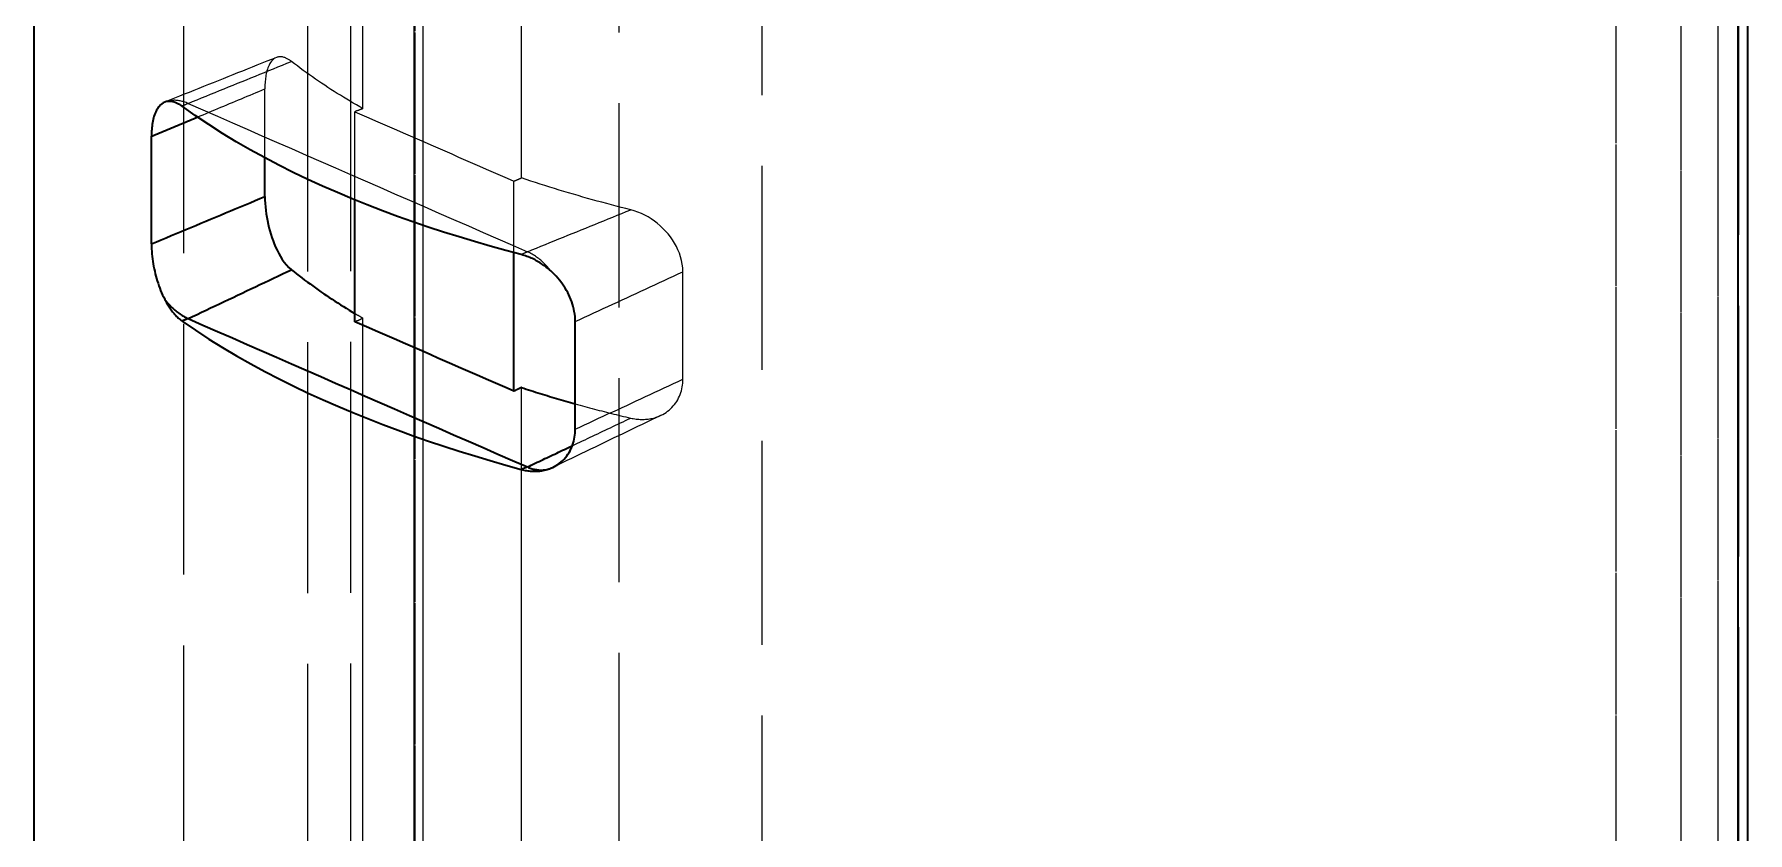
# Model space of a CAD drawing. Header units: millimetres. Extents: x 10 to 410, y 10 to 287.
# Drawn here: x 299.97 to 306.02, y 188.05 to 190.87 of the extents above; entities that cross this region are included whole.
import ezdxf

# ---------------------------------------------------------------- set-up
doc = ezdxf.new("R2010")
doc.units = ezdxf.units.MM
doc.linetypes.add('DASHED', pattern=[0.75, 0.5, -0.25])
doc.layers.add('HIDDEN', color=8, linetype='DASHED', lineweight=18)
doc.layers.add('VISIBLE', color=7, linetype='CONTINUOUS', lineweight=35)

msp = doc.modelspace()

# ---------------------------------------------------------------- linework, layer by layer
at = {"layer": 'HIDDEN'}
for points in [[(300.9354, 179.0562), (300.9354, 180.1923), (300.9354, 181.3283), (300.9354, 182.4643), (300.9354, 183.6004), (300.9354, 184.7364), (300.9354, 185.8724), (300.9354, 187.0085), (300.9354, 188.1445), (300.9354, 189.2805), (300.9354, 190.4166), (300.9354, 191.5526), (300.9354, 192.6886), (300.9354, 193.8247), (300.9354, 194.9607), (300.9354, 196.0967), (300.9354, 197.2328), (300.9354, 198.3688), (300.9354, 199.5048), (300.9354, 200.6409), (300.9354, 201.7769), (300.9354, 202.9129), (300.9354, 204.049), (300.9354, 205.185)], [(301.0872, 179.0574), (301.0872, 180.1934), (301.0872, 181.3294), (301.0872, 182.4655), (301.0872, 183.6015), (301.0872, 184.7375), (301.0872, 185.8736), (301.0872, 187.0096), (301.0872, 188.1456), (301.0872, 189.2817), (301.0872, 190.4177), (301.0872, 191.5537), (301.0872, 192.6897), (301.0872, 193.8258), (301.0872, 194.9618), (301.0872, 196.0978), (301.0872, 197.2339), (301.0872, 198.3699), (301.0872, 199.5059), (301.0872, 200.642), (301.0872, 201.778), (301.0872, 202.914), (301.0872, 204.0501), (301.0872, 205.1861)], [(300.4985, 177.9853), (300.4985, 179.1213), (300.4985, 180.2573), (300.4985, 181.3934), (300.4985, 182.5294), (300.4985, 183.6654), (300.4985, 184.8015), (300.4985, 185.9375), (300.4985, 187.0735), (300.4985, 188.2096), (300.4985, 189.3456), (300.4985, 190.4816), (300.4985, 191.6177), (300.4985, 192.7537), (300.4985, 193.8897), (300.4985, 195.0258), (300.4985, 196.1618), (300.4985, 197.2978), (300.4985, 198.4339), (300.4985, 199.5699), (300.4985, 200.7059), (300.4985, 201.842), (300.4985, 202.978), (300.4985, 204.114)], [(305.9894, 176.9132), (305.9894, 178.0492), (305.9894, 179.1853), (305.9894, 180.3213), (305.9894, 181.4573), (305.9894, 182.5934), (305.9894, 183.7294), (305.9894, 184.8654), (305.9894, 186.0014), (305.9894, 187.1375), (305.9894, 188.2735), (305.9894, 189.4095), (305.9894, 190.5456), (305.9894, 191.6816), (305.9894, 192.8176), (305.9894, 193.9537), (305.9894, 195.0897), (305.9894, 196.2257), (305.9894, 197.3618), (305.9894, 198.4978), (305.9894, 199.6338), (305.9894, 200.7699), (305.9894, 201.9059), (305.9894, 203.0419)], [(302.0352, 179.4458), (302.0352, 180.4166), (302.0352, 181.3874), (302.0352, 182.3582), (302.0352, 183.329), (302.0352, 184.2998), (302.0352, 185.2706), (302.0352, 186.2414), (302.0352, 187.2122), (302.0352, 188.183), (302.0352, 189.1537), (302.0352, 190.1245), (302.0352, 191.0953), (302.0352, 192.0661), (302.0352, 193.0369), (302.0352, 194.0077), (302.0352, 194.9785), (302.0352, 195.9493), (302.0352, 196.9201), (302.0352, 197.8909), (302.0352, 198.8617), (302.0352, 199.8325), (302.0352, 200.8032), (302.0352, 201.774)], [(302.5406, 179.2248), (302.5406, 180.1955), (302.5406, 181.1663), (302.5406, 182.1371), (302.5406, 183.1079), (302.5406, 184.0787), (302.5406, 185.0495), (302.5406, 186.0203), (302.5406, 186.9911), (302.5406, 187.9619), (302.5406, 188.9327), (302.5406, 189.9035), (302.5406, 190.8743), (302.5406, 191.8451), (302.5406, 192.8158), (302.5406, 193.7866), (302.5406, 194.7574), (302.5406, 195.7282), (302.5406, 196.699), (302.5406, 197.6698), (302.5406, 198.6406), (302.5406, 199.6114), (302.5406, 200.5822), (302.5406, 201.553)], [(301.1304, 190.6058), (301.1304, 191.0751), (301.1304, 191.5444), (301.1304, 192.0137), (301.1304, 192.483), (301.1304, 192.9523), (301.1304, 193.4216), (301.1304, 193.8909), (301.1304, 194.3602), (301.1304, 194.8295), (301.1304, 195.2988), (301.1304, 195.7681), (301.1304, 196.2374), (301.1304, 196.7067), (301.1304, 197.176), (301.1304, 197.6453), (301.1304, 198.1146), (301.1304, 198.5839), (301.1304, 199.0532), (301.1304, 199.5225), (301.1304, 199.9918), (301.1304, 200.4611), (301.1304, 200.9304), (301.1304, 201.3997)], [(301.6903, 190.3609), (301.6903, 190.8302), (301.6903, 191.2995), (301.6903, 191.7688), (301.6903, 192.2381), (301.6903, 192.7074), (301.6903, 193.1767), (301.6903, 193.646), (301.6903, 194.1153), (301.6903, 194.5846), (301.6903, 195.0539), (301.6903, 195.5232), (301.6903, 195.9925), (301.6903, 196.4618), (301.6903, 196.9311), (301.6903, 197.4004), (301.6903, 197.8697), (301.6903, 198.339), (301.6903, 198.8083), (301.6903, 199.2777), (301.6903, 199.747), (301.6903, 200.2163), (301.6903, 200.6856), (301.6903, 201.1549)], [(301.343, 187.4096), (301.343, 187.9112), (301.343, 188.4129), (301.343, 188.9145), (301.343, 189.4161), (301.343, 189.9177), (301.343, 190.4193), (301.343, 190.921), (301.343, 191.4226), (301.343, 191.9242), (301.343, 192.4258), (301.343, 192.9274), (301.343, 193.4291), (301.343, 193.9307), (301.343, 194.4323), (301.343, 194.9339), (301.343, 195.4355), (301.343, 195.9372), (301.343, 196.4388), (301.343, 196.9404), (301.343, 197.442), (301.343, 197.9436), (301.343, 198.4453), (301.343, 198.9469)], [(301.3119, 187.477), (301.3119, 187.9756), (301.3119, 188.4742), (301.3119, 188.9728), (301.3119, 189.4714), (301.3119, 189.9701), (301.3119, 190.4687), (301.3119, 190.9673), (301.3119, 191.4659), (301.3119, 191.9645), (301.3119, 192.4632), (301.3119, 192.9618), (301.3119, 193.4604), (301.3119, 193.959), (301.3119, 194.4577), (301.3119, 194.9563), (301.3119, 195.4549), (301.3119, 195.9535), (301.3119, 196.4521), (301.3119, 196.9508), (301.3119, 197.4494), (301.3119, 197.948), (301.3119, 198.4466), (301.3119, 198.9452)], [(301.3146, 187.3517), (301.3146, 187.8556), (301.3146, 188.3595), (301.3146, 188.8634), (301.3146, 189.3673), (301.3146, 189.8712), (301.3146, 190.3751), (301.3146, 190.879), (301.3146, 191.3829), (301.3146, 191.8868), (301.3146, 192.3908), (301.3146, 192.8947), (301.3146, 193.3986), (301.3146, 193.9025), (301.3146, 194.4064), (301.3146, 194.9103), (301.3146, 195.4142), (301.3146, 195.9181), (301.3146, 196.422), (301.3146, 196.9259), (301.3146, 197.4299), (301.3146, 197.9338), (301.3146, 198.4377), (301.3146, 198.9416)], [(305.5564, 185.4395), (305.5564, 185.9439), (305.5564, 186.4483), (305.5564, 186.9527), (305.5564, 187.4571), (305.5564, 187.9615), (305.5564, 188.4659), (305.5564, 188.9702), (305.5564, 189.4746), (305.5564, 189.979), (305.5564, 190.4834), (305.5564, 190.9878), (305.5564, 191.4922), (305.5564, 191.9966), (305.5564, 192.501), (305.5564, 193.0054), (305.5564, 193.5097), (305.5564, 194.0141), (305.5564, 194.5185), (305.5564, 195.0229), (305.5564, 195.5273), (305.5564, 196.0317), (305.5564, 196.5361), (305.5564, 197.0405)], [(305.9157, 185.4275), (305.9157, 185.9293), (305.9157, 186.431), (305.9157, 186.9327), (305.9157, 187.4345), (305.9157, 187.9362), (305.9157, 188.4379), (305.9157, 188.9397), (305.9157, 189.4414), (305.9157, 189.9431), (305.9157, 190.4449), (305.9157, 190.9466), (305.9157, 191.4484), (305.9157, 191.9501), (305.9157, 192.4518), (305.9157, 192.9536), (305.9157, 193.4553), (305.9157, 193.957), (305.9157, 194.4588), (305.9157, 194.9605), (305.9157, 195.4622), (305.9157, 195.964), (305.9157, 196.4657), (305.9157, 196.9675)], [(305.785, 185.3671), (305.785, 185.8691), (305.785, 186.3711), (305.785, 186.8731), (305.785, 187.3751), (305.785, 187.8771), (305.785, 188.379), (305.785, 188.881), (305.785, 189.383), (305.785, 189.885), (305.785, 190.387), (305.785, 190.889), (305.785, 191.391), (305.785, 191.893), (305.785, 192.395), (305.785, 192.897), (305.785, 193.399), (305.785, 193.901), (305.785, 194.4029), (305.785, 194.9049), (305.785, 195.4069), (305.785, 195.9089), (305.785, 196.4109), (305.785, 196.9129)], [(300.8247, 190.7864), (300.8076, 190.7795), (300.7905, 190.7727), (300.7733, 190.7658), (300.7562, 190.759), (300.7391, 190.7521), (300.722, 190.7453), (300.7048, 190.7384), (300.6877, 190.7316), (300.6706, 190.7247), (300.6534, 190.7178), (300.6363, 190.711), (300.6192, 190.7041), (300.602, 190.6973), (300.5849, 190.6904), (300.5678, 190.6836), (300.5506, 190.6767), (300.5335, 190.6699), (300.5164, 190.663), (300.4992, 190.6562), (300.4821, 190.6493), (300.465, 190.6424), (300.4479, 190.6356), (300.4307, 190.6287)], [(300.8247, 190.7864), (300.8199, 190.784), (300.8154, 190.781), (300.8114, 190.7774), (300.8078, 190.7734), (300.8045, 190.769), (300.8017, 190.7645), (300.7992, 190.7597), (300.7969, 190.7548), (300.7949, 190.7497), (300.7932, 190.7446), (300.7916, 190.7395), (300.7903, 190.7342), (300.7891, 190.729), (300.7881, 190.7237), (300.7872, 190.7183), (300.7864, 190.713), (300.7858, 190.7076), (300.7853, 190.7022), (300.7849, 190.6968), (300.7845, 190.6914), (300.7843, 190.686), (300.7842, 190.6806), (300.7842, 190.6752)], [(300.8778, 190.7724), (300.8759, 190.7739), (300.8738, 190.7754), (300.8718, 190.7768), (300.8697, 190.7782), (300.8676, 190.7795), (300.8654, 190.7808), (300.8632, 190.782), (300.861, 190.7831), (300.8587, 190.7842), (300.8564, 190.7851), (300.8541, 190.786), (300.8517, 190.7868), (300.8493, 190.7875), (300.8469, 190.788), (300.8444, 190.7885), (300.8419, 190.7888), (300.8394, 190.7889), (300.8369, 190.7889), (300.8344, 190.7888), (300.8319, 190.7884), (300.8295, 190.7879), (300.8271, 190.7872), (300.8247, 190.7864)], [(300.5131, 190.6241), (300.529, 190.6305), (300.5449, 190.637), (300.5607, 190.6434), (300.5766, 190.6499), (300.5924, 190.6563), (300.6083, 190.6628), (300.6241, 190.6692), (300.64, 190.6756), (300.6559, 190.6821), (300.6717, 190.6885), (300.6876, 190.695), (300.7034, 190.7014), (300.7193, 190.7079), (300.7351, 190.7143), (300.751, 190.7208), (300.7669, 190.7272), (300.7827, 190.7337), (300.7986, 190.7401), (300.8144, 190.7466), (300.8303, 190.753), (300.8461, 190.7595), (300.862, 190.7659), (300.8778, 190.7724)], [(301.1304, 190.6058), (301.119, 190.6123), (301.1075, 190.6188), (301.0962, 190.6255), (301.0848, 190.6322), (301.0735, 190.6389), (301.0623, 190.6457), (301.051, 190.6526), (301.0398, 190.6596), (301.0287, 190.6666), (301.0176, 190.6737), (301.0066, 190.6808), (300.9955, 190.688), (300.9846, 190.6953), (300.9737, 190.7027), (300.9628, 190.7101), (300.952, 190.7177), (300.9412, 190.7252), (300.9305, 190.7329), (300.9199, 190.7407), (300.9093, 190.7485), (300.8988, 190.7564), (300.8883, 190.7644), (300.8778, 190.7724)], [(300.5457, 190.5757), (300.5561, 190.58), (300.5664, 190.5843), (300.5768, 190.5887), (300.5872, 190.593), (300.5975, 190.5973), (300.6079, 190.6016), (300.6183, 190.606), (300.6286, 190.6103), (300.639, 190.6146), (300.6494, 190.619), (300.6597, 190.6233), (300.6701, 190.6276), (300.6805, 190.6319), (300.6908, 190.6363), (300.7012, 190.6406), (300.7116, 190.6449), (300.7219, 190.6493), (300.7323, 190.6536), (300.7427, 190.6579), (300.7531, 190.6623), (300.7634, 190.6666), (300.7738, 190.6709), (300.7842, 190.6752)], [(300.7842, 190.4315), (300.7842, 190.4421), (300.7842, 190.4527), (300.7842, 190.4633), (300.7842, 190.4739), (300.7842, 190.4845), (300.7842, 190.4951), (300.7842, 190.5057), (300.7842, 190.5163), (300.7842, 190.5269), (300.7842, 190.5375), (300.7842, 190.5481), (300.7842, 190.5587), (300.7842, 190.5693), (300.7842, 190.5799), (300.7842, 190.5905), (300.7842, 190.6011), (300.7842, 190.6117), (300.7842, 190.6223), (300.7842, 190.6329), (300.7842, 190.6435), (300.7842, 190.654), (300.7842, 190.6646), (300.7842, 190.6752)], [(300.5131, 190.6241), (300.5098, 190.6255), (300.5063, 190.6268), (300.5029, 190.6281), (300.4994, 190.6293), (300.4958, 190.6303), (300.4923, 190.6313), (300.4887, 190.6322), (300.4851, 190.633), (300.4815, 190.6336), (300.4778, 190.6341), (300.4742, 190.6346), (300.4705, 190.6348), (300.4668, 190.635), (300.4631, 190.635), (300.4595, 190.6349), (300.4558, 190.6347), (300.4521, 190.6343), (300.4485, 190.6337), (300.4449, 190.633), (300.4413, 190.6322), (300.4377, 190.6312), (300.4342, 190.63), (300.4308, 190.6288)], [(300.5131, 190.6241), (300.5122, 190.6236), (300.5113, 190.6232), (300.5103, 190.6227), (300.5094, 190.6223), (300.5085, 190.6218), (300.5075, 190.6214), (300.5066, 190.621), (300.5057, 190.6205), (300.5047, 190.6201), (300.5038, 190.6196), (300.5029, 190.6192), (300.5019, 190.6187), (300.501, 190.6183), (300.5001, 190.6179), (300.4991, 190.6174), (300.4982, 190.617), (300.4972, 190.6165), (300.4963, 190.6161), (300.4954, 190.6156), (300.4944, 190.6152), (300.4935, 190.6148), (300.4926, 190.6143), (300.4916, 190.6139)], [(300.5131, 190.6241), (300.5652, 190.6013), (300.6173, 190.5785), (300.6694, 190.5557), (300.7215, 190.5329), (300.7736, 190.5101), (300.8257, 190.4874), (300.8778, 190.4646), (300.9299, 190.4418), (300.982, 190.419), (301.034, 190.3962), (301.0861, 190.3734), (301.1382, 190.3507), (301.1903, 190.3279), (301.2424, 190.3051), (301.2945, 190.2823), (301.3466, 190.2595), (301.3987, 190.2367), (301.4508, 190.214), (301.5028, 190.1912), (301.5549, 190.1684), (301.607, 190.1456), (301.6591, 190.1228), (301.7112, 190.1)], [(301.1304, 190.6058), (301.1292, 190.6053), (301.1279, 190.6048), (301.1267, 190.6043), (301.1255, 190.6039), (301.1242, 190.6034), (301.123, 190.6029), (301.1217, 190.6025), (301.1205, 190.602), (301.1193, 190.6015), (301.118, 190.6011), (301.1168, 190.6006), (301.1156, 190.6001), (301.1143, 190.5996), (301.1131, 190.5992), (301.1119, 190.5987), (301.1106, 190.5982), (301.1094, 190.5978), (301.1082, 190.5973), (301.1069, 190.5968), (301.1057, 190.5963), (301.1045, 190.5959), (301.1032, 190.5954), (301.102, 190.5949)], [(301.102, 190.2827), (301.102, 190.2963), (301.102, 190.3099), (301.102, 190.3234), (301.102, 190.337), (301.102, 190.3506), (301.102, 190.3642), (301.102, 190.3777), (301.102, 190.3913), (301.102, 190.4049), (301.102, 190.4185), (301.102, 190.432), (301.102, 190.4456), (301.102, 190.4592), (301.102, 190.4728), (301.102, 190.4863), (301.102, 190.4999), (301.102, 190.5135), (301.102, 190.5271), (301.102, 190.5406), (301.102, 190.5542), (301.102, 190.5678), (301.102, 190.5814), (301.102, 190.5949)], [(301.102, 190.5949), (301.1264, 190.5842), (301.1508, 190.5736), (301.1752, 190.5629), (301.1997, 190.5522), (301.2241, 190.5415), (301.2485, 190.5309), (301.2729, 190.5202), (301.2973, 190.5095), (301.3217, 190.4988), (301.3462, 190.4881), (301.3706, 190.4775), (301.395, 190.4668), (301.4194, 190.4561), (301.4438, 190.4454), (301.4682, 190.4347), (301.4927, 190.4241), (301.5171, 190.4134), (301.5415, 190.4027), (301.5659, 190.392), (301.5903, 190.3813), (301.6147, 190.3707), (301.6392, 190.36), (301.6636, 190.3493)], [(301.6636, 190.3493), (301.6647, 190.3498), (301.6659, 190.3503), (301.6671, 190.3508), (301.6682, 190.3513), (301.6694, 190.3518), (301.6705, 190.3523), (301.6717, 190.3528), (301.6729, 190.3533), (301.674, 190.3538), (301.6752, 190.3543), (301.6763, 190.3548), (301.6775, 190.3553), (301.6787, 190.3558), (301.6798, 190.3563), (301.681, 190.3569), (301.6821, 190.3574), (301.6833, 190.3579), (301.6845, 190.3584), (301.6856, 190.3589), (301.6868, 190.3594), (301.688, 190.3599), (301.6891, 190.3604), (301.6903, 190.3609)], [(302.0759, 190.2484), (302.059, 190.2526), (302.042, 190.2569), (302.0251, 190.2613), (302.0082, 190.2657), (301.9913, 190.2701), (301.9744, 190.2747), (301.9576, 190.2792), (301.9407, 190.2839), (301.9239, 190.2886), (301.9071, 190.2933), (301.8903, 190.2982), (301.8735, 190.303), (301.8568, 190.308), (301.84, 190.313), (301.8233, 190.318), (301.8066, 190.3232), (301.7899, 190.3284), (301.7733, 190.3336), (301.7566, 190.339), (301.74, 190.3443), (301.7234, 190.3498), (301.7068, 190.3553), (301.6903, 190.3609)], [(301.6636, 190.0967), (301.6636, 190.1077), (301.6636, 190.1187), (301.6636, 190.1296), (301.6636, 190.1406), (301.6636, 190.1516), (301.6636, 190.1626), (301.6636, 190.1736), (301.6636, 190.1846), (301.6636, 190.1955), (301.6636, 190.2065), (301.6636, 190.2175), (301.6636, 190.2285), (301.6636, 190.2395), (301.6636, 190.2505), (301.6636, 190.2614), (301.6636, 190.2724), (301.6636, 190.2834), (301.6636, 190.2944), (301.6636, 190.3054), (301.6636, 190.3164), (301.6636, 190.3273), (301.6636, 190.3383), (301.6636, 190.3493)], [(301.7112, 190.1), (301.7271, 190.1065), (301.7429, 190.1129), (301.7588, 190.1194), (301.7746, 190.1258), (301.7905, 190.1323), (301.8063, 190.1387), (301.8222, 190.1452), (301.8381, 190.1516), (301.8539, 190.1581), (301.8698, 190.1645), (301.8856, 190.171), (301.9015, 190.1774), (301.9173, 190.1839), (301.9332, 190.1903), (301.949, 190.1968), (301.9649, 190.2032), (301.9808, 190.2097), (301.9966, 190.2161), (302.0125, 190.2226), (302.0283, 190.229), (302.0442, 190.2355), (302.06, 190.2419), (302.0759, 190.2484)], [(302.2602, 190.0297), (302.2597, 190.0429), (302.2581, 190.0562), (302.2556, 190.0692), (302.2522, 190.0821), (302.248, 190.0947), (302.243, 190.107), (302.2373, 190.119), (302.2308, 190.1307), (302.2238, 190.1419), (302.2161, 190.1528), (302.2079, 190.1633), (302.1991, 190.1733), (302.1899, 190.1828), (302.1802, 190.1919), (302.17, 190.2005), (302.1595, 190.2086), (302.1485, 190.2162), (302.1372, 190.2232), (302.1255, 190.2296), (302.1136, 190.2353), (302.1013, 190.2404), (302.0887, 190.2448), (302.0759, 190.2484)], [(301.7112, 190.1), (301.7103, 190.0996), (301.7093, 190.0992), (301.7084, 190.0987), (301.7075, 190.0983), (301.7065, 190.0978), (301.7056, 190.0974), (301.7047, 190.0969), (301.7037, 190.0965), (301.7028, 190.0961), (301.7018, 190.0956), (301.7009, 190.0952), (301.7, 190.0947), (301.699, 190.0943), (301.6981, 190.0938), (301.6972, 190.0934), (301.6962, 190.093), (301.6953, 190.0925), (301.6944, 190.0921), (301.6934, 190.0916), (301.6925, 190.0912), (301.6916, 190.0907), (301.6906, 190.0903), (301.6897, 190.0899)], [(301.7936, 190.0327), (301.7907, 190.0363), (301.7877, 190.0399), (301.7847, 190.0435), (301.7816, 190.047), (301.7784, 190.0504), (301.7752, 190.0538), (301.7719, 190.0572), (301.7686, 190.0604), (301.7652, 190.0636), (301.7617, 190.0668), (301.7582, 190.0699), (301.7546, 190.0729), (301.751, 190.0758), (301.7473, 190.0787), (301.7435, 190.0814), (301.7397, 190.0841), (301.7358, 190.0867), (301.7319, 190.0892), (301.7279, 190.0916), (301.7238, 190.0939), (301.7196, 190.096), (301.7155, 190.0981), (301.7112, 190.1)], [(301.8801, 189.8534), (301.8966, 189.8611), (301.9132, 189.8687), (301.9297, 189.8764), (301.9462, 189.884), (301.9627, 189.8917), (301.9793, 189.8994), (301.9958, 189.907), (302.0123, 189.9147), (302.0288, 189.9224), (302.0454, 189.93), (302.0619, 189.9377), (302.0784, 189.9454), (302.0949, 189.953), (302.1115, 189.9607), (302.128, 189.9683), (302.1445, 189.976), (302.161, 189.9837), (302.1776, 189.9913), (302.1941, 189.999), (302.2106, 190.0067), (302.2271, 190.0143), (302.2437, 190.022), (302.2602, 190.0297)], [(302.2602, 189.6496), (302.2602, 189.6661), (302.2602, 189.6826), (302.2602, 189.6992), (302.2602, 189.7157), (302.2602, 189.7322), (302.2602, 189.7487), (302.2602, 189.7653), (302.2602, 189.7818), (302.2602, 189.7983), (302.2602, 189.8148), (302.2602, 189.8314), (302.2602, 189.8479), (302.2602, 189.8644), (302.2602, 189.8809), (302.2602, 189.8975), (302.2602, 189.914), (302.2602, 189.9305), (302.2602, 189.947), (302.2602, 189.9636), (302.2602, 189.9801), (302.2602, 189.9966), (302.2602, 190.0131), (302.2602, 190.0297)], [(301.102, 189.8821), (301.1032, 189.8814), (301.1044, 189.8807), (301.1057, 189.8799), (301.1069, 189.8792), (301.1081, 189.8785), (301.1094, 189.8778), (301.1106, 189.877), (301.1118, 189.8763), (301.1131, 189.8756), (301.1143, 189.8749), (301.1155, 189.8741), (301.1168, 189.8734), (301.118, 189.8727), (301.1193, 189.872), (301.1205, 189.8713), (301.1217, 189.8705), (301.123, 189.8698), (301.1242, 189.8691), (301.1254, 189.8684), (301.1267, 189.8677), (301.1279, 189.867), (301.1292, 189.8662), (301.1304, 189.8655)], [(301.102, 189.8529), (301.1032, 189.8534), (301.1045, 189.854), (301.1057, 189.8545), (301.1069, 189.8551), (301.1082, 189.8556), (301.1094, 189.8562), (301.1106, 189.8567), (301.1119, 189.8573), (301.1131, 189.8578), (301.1143, 189.8584), (301.1156, 189.8589), (301.1168, 189.8595), (301.118, 189.86), (301.1193, 189.8606), (301.1205, 189.8611), (301.1217, 189.8617), (301.123, 189.8622), (301.1242, 189.8628), (301.1255, 189.8633), (301.1267, 189.8639), (301.1279, 189.8644), (301.1292, 189.865), (301.1304, 189.8655)], [(301.1304, 187.7078), (301.1304, 187.8017), (301.1304, 187.8955), (301.1304, 187.9893), (301.1304, 188.0831), (301.1304, 188.1769), (301.1304, 188.2707), (301.1304, 188.3645), (301.1304, 188.4583), (301.1304, 188.5522), (301.1304, 188.646), (301.1304, 188.7398), (301.1304, 188.8336), (301.1304, 188.9274), (301.1304, 189.0212), (301.1304, 189.115), (301.1304, 189.2088), (301.1304, 189.3027), (301.1304, 189.3965), (301.1304, 189.4903), (301.1304, 189.5841), (301.1304, 189.6779), (301.1304, 189.7717), (301.1304, 189.8655)], [(301.8801, 189.4733), (301.8966, 189.481), (301.9132, 189.4887), (301.9297, 189.4963), (301.9462, 189.504), (301.9627, 189.5117), (301.9793, 189.5193), (301.9958, 189.527), (302.0123, 189.5346), (302.0288, 189.5423), (302.0454, 189.55), (302.0619, 189.5576), (302.0784, 189.5653), (302.0949, 189.573), (302.1115, 189.5806), (302.128, 189.5883), (302.1445, 189.596), (302.161, 189.6036), (302.1776, 189.6113), (302.1941, 189.6189), (302.2106, 189.6266), (302.2271, 189.6343), (302.2437, 189.6419), (302.2602, 189.6496)], [(302.1831, 189.5225), (302.1892, 189.5256), (302.1951, 189.529), (302.2008, 189.5327), (302.2064, 189.5367), (302.2117, 189.5409), (302.2168, 189.5454), (302.2217, 189.5502), (302.2263, 189.5553), (302.2307, 189.5605), (302.2348, 189.566), (302.2385, 189.5717), (302.242, 189.5775), (302.2452, 189.5836), (302.2481, 189.5898), (302.2507, 189.5961), (302.2529, 189.6025), (302.2549, 189.6091), (302.2565, 189.6157), (302.2579, 189.6224), (302.2589, 189.6292), (302.2596, 189.636), (302.26, 189.6428), (302.2602, 189.6496)], [(301.6903, 187.463), (301.6903, 187.5568), (301.6903, 187.6506), (301.6903, 187.7444), (301.6903, 187.8382), (301.6903, 187.932), (301.6903, 188.0258), (301.6903, 188.1196), (301.6903, 188.2135), (301.6903, 188.3073), (301.6903, 188.4011), (301.6903, 188.4949), (301.6903, 188.5887), (301.6903, 188.6825), (301.6903, 188.7763), (301.6903, 188.8701), (301.6903, 188.964), (301.6903, 189.0578), (301.6903, 189.1516), (301.6903, 189.2454), (301.6903, 189.3392), (301.6903, 189.433), (301.6903, 189.5268), (301.6903, 189.6206)], [(302.1831, 189.5225), (302.1665, 189.5144), (302.1498, 189.5064), (302.1332, 189.4984), (302.1166, 189.4904), (302.0999, 189.4824), (302.0833, 189.4744), (302.0667, 189.4664), (302.05, 189.4584), (302.0334, 189.4504), (302.0168, 189.4424), (302.0001, 189.4344), (301.9835, 189.4264), (301.9669, 189.4184), (301.9502, 189.4104), (301.9336, 189.4024), (301.917, 189.3944), (301.9003, 189.3864), (301.8837, 189.3784), (301.8671, 189.3704), (301.8504, 189.3624), (301.8338, 189.3544), (301.8171, 189.3463), (301.8005, 189.3383)], [(301.8699, 189.4151), (301.8789, 189.4193), (301.8878, 189.4236), (301.8968, 189.4278), (301.9057, 189.432), (301.9147, 189.4363), (301.9237, 189.4405), (301.9326, 189.4447), (301.9416, 189.449), (301.9505, 189.4532), (301.9595, 189.4575), (301.9684, 189.4617), (301.9774, 189.4659), (301.9863, 189.4702), (301.9953, 189.4744), (302.0043, 189.4787), (302.0132, 189.4829), (302.0222, 189.4871), (302.0311, 189.4914), (302.0401, 189.4956), (302.049, 189.4999), (302.058, 189.5041), (302.0669, 189.5083), (302.0759, 189.5126)], [(301.8801, 189.5627), (301.8886, 189.5604), (301.897, 189.558), (301.9055, 189.5557), (301.914, 189.5534), (301.9225, 189.5511), (301.931, 189.5488), (301.9395, 189.5465), (301.948, 189.5443), (301.9565, 189.5421), (301.965, 189.5399), (301.9735, 189.5377), (301.982, 189.5355), (301.9905, 189.5333), (301.999, 189.5312), (302.0076, 189.5291), (302.0161, 189.5269), (302.0246, 189.5248), (302.0332, 189.5228), (302.0417, 189.5207), (302.0502, 189.5186), (302.0588, 189.5166), (302.0673, 189.5146), (302.0759, 189.5126)], [(302.0759, 189.5126), (302.0806, 189.5116), (302.0852, 189.5106), (302.09, 189.5099), (302.0947, 189.5092), (302.0994, 189.5087), (302.1042, 189.5082), (302.1089, 189.508), (302.1137, 189.5078), (302.1185, 189.5078), (302.1232, 189.5079), (302.128, 189.5082), (302.1328, 189.5086), (302.1375, 189.5091), (302.1422, 189.5098), (302.1469, 189.5106), (302.1516, 189.5116), (302.1562, 189.5127), (302.1608, 189.5139), (302.1654, 189.5154), (302.1699, 189.5169), (302.1744, 189.5186), (302.1788, 189.5205), (302.1831, 189.5225)]]:
    msp.add_lwpolyline(points, dxfattribs=at)
at = {"layer": 'VISIBLE'}
for points in [[(299.9698, 177.9853), (299.9698, 179.1213), (299.9698, 180.2573), (299.9698, 181.3934), (299.9698, 182.5294), (299.9698, 183.6654), (299.9698, 184.8015), (299.9698, 185.9375), (299.9698, 187.0735), (299.9698, 188.2096), (299.9698, 189.3456), (299.9698, 190.4816), (299.9698, 191.6177), (299.9698, 192.7537), (299.9698, 193.8897), (299.9698, 195.0258), (299.9698, 196.1618), (299.9698, 197.2978), (299.9698, 198.4339), (299.9698, 199.5699), (299.9698, 200.7059), (299.9698, 201.842), (299.9698, 202.978), (299.9698, 204.114)], [(306.0205, 176.8803), (306.0205, 178.0164), (306.0205, 179.1524), (306.0205, 180.2884), (306.0205, 181.4245), (306.0205, 182.5605), (306.0205, 183.6965), (306.0205, 184.8326), (306.0205, 185.9686), (306.0205, 187.1046), (306.0205, 188.2407), (306.0205, 189.3767), (306.0205, 190.5127), (306.0205, 191.6488), (306.0205, 192.7848), (306.0205, 193.9208), (306.0205, 195.0569), (306.0205, 196.1929), (306.0205, 197.3289), (306.0205, 198.465), (306.0205, 199.601), (306.0205, 200.737), (306.0205, 201.8731), (306.0205, 203.0091)], [(305.9873, 176.8466), (305.9873, 177.9826), (305.9873, 179.1187), (305.9873, 180.2547), (305.9873, 181.3907), (305.9873, 182.5268), (305.9873, 183.6628), (305.9873, 184.7988), (305.9873, 185.9349), (305.9873, 187.0709), (305.9873, 188.2069), (305.9873, 189.343), (305.9873, 190.479), (305.9873, 191.615), (305.9873, 192.7511), (305.9873, 193.8871), (305.9873, 195.0231), (305.9873, 196.1592), (305.9873, 197.2952), (305.9873, 198.4312), (305.9873, 199.5673), (305.9873, 200.7033), (305.9873, 201.8393), (305.9873, 202.9754)], [(300.4307, 190.6287), (300.4253, 190.6262), (300.4204, 190.6229), (300.4158, 190.6191), (300.4117, 190.6149), (300.4079, 190.6103), (300.4046, 190.6054), (300.4016, 190.6002), (300.399, 190.5949), (300.3966, 190.5895), (300.3945, 190.584), (300.3926, 190.5783), (300.391, 190.5726), (300.3896, 190.5669), (300.3883, 190.5611), (300.3872, 190.5552), (300.3863, 190.5494), (300.3856, 190.5435), (300.3849, 190.5376), (300.3844, 190.5317), (300.384, 190.5257), (300.3838, 190.5198), (300.3836, 190.5139), (300.3836, 190.508)], [(300.4308, 190.6288), (300.4308, 190.6288), (300.4308, 190.6287), (300.4308, 190.6287), (300.4308, 190.6287), (300.4308, 190.6287), (300.4307, 190.6287), (300.4307, 190.6287), (300.4307, 190.6287), (300.4307, 190.6287), (300.4307, 190.6287), (300.4307, 190.6287), (300.4307, 190.6287), (300.4307, 190.6287), (300.4307, 190.6287), (300.4307, 190.6287), (300.4307, 190.6287), (300.4307, 190.6287), (300.4307, 190.6287), (300.4307, 190.6287), (300.4307, 190.6287), (300.4307, 190.6287), (300.4307, 190.6287), (300.4307, 190.6287)], [(300.4307, 190.6287), (300.4307, 190.6287), (300.4307, 190.6287), (300.4307, 190.6287), (300.4307, 190.6287), (300.4307, 190.6287), (300.4307, 190.6287), (300.4307, 190.6287), (300.4307, 190.6287), (300.4307, 190.6287), (300.4307, 190.6287), (300.4307, 190.6287), (300.4307, 190.6287), (300.4307, 190.6287), (300.4307, 190.6287), (300.4307, 190.6287), (300.4307, 190.6287), (300.4307, 190.6287), (300.4307, 190.6287), (300.4307, 190.6287), (300.4307, 190.6287), (300.4307, 190.6287), (300.4307, 190.6287), (300.4307, 190.6287)], [(300.4916, 190.6139), (300.4893, 190.6155), (300.487, 190.6171), (300.4846, 190.6187), (300.4822, 190.6201), (300.4797, 190.6216), (300.4772, 190.6229), (300.4747, 190.6242), (300.4721, 190.6254), (300.4695, 190.6265), (300.4669, 190.6275), (300.4642, 190.6285), (300.4615, 190.6293), (300.4587, 190.63), (300.4559, 190.6306), (300.4531, 190.631), (300.4503, 190.6313), (300.4475, 190.6314), (300.4446, 190.6314), (300.4418, 190.6312), (300.439, 190.6309), (300.4362, 190.6304), (300.4335, 190.6296), (300.4308, 190.6288)], [(301.6897, 190.0899), (301.6345, 190.1048), (301.5793, 190.1198), (301.5245, 190.1358), (301.4697, 190.1522), (301.4151, 190.1694), (301.3608, 190.1872), (301.3067, 190.2056), (301.2528, 190.2249), (301.1992, 190.2445), (301.1459, 190.2654), (301.0929, 190.2866), (301.0402, 190.3089), (300.9879, 190.3319), (300.9358, 190.3555), (300.8843, 190.3805), (300.8332, 190.406), (300.7825, 190.4325), (300.7325, 190.4602), (300.6829, 190.4887), (300.634, 190.5183), (300.5859, 190.5492), (300.5384, 190.581), (300.4916, 190.6139)], [(300.3836, 190.508), (300.3906, 190.5109), (300.3977, 190.5138), (300.4047, 190.5168), (300.4118, 190.5197), (300.4188, 190.5227), (300.4259, 190.5256), (300.4329, 190.5286), (300.44, 190.5315), (300.447, 190.5344), (300.4541, 190.5374), (300.4611, 190.5403), (300.4682, 190.5433), (300.4752, 190.5462), (300.4823, 190.5492), (300.4893, 190.5521), (300.4964, 190.5551), (300.5034, 190.558), (300.5105, 190.5609), (300.5175, 190.5639), (300.5246, 190.5668), (300.5316, 190.5698), (300.5386, 190.5727), (300.5457, 190.5757)], [(300.3836, 190.1279), (300.3836, 190.1444), (300.3836, 190.1609), (300.3836, 190.1775), (300.3836, 190.194), (300.3836, 190.2105), (300.3836, 190.227), (300.3836, 190.2436), (300.3836, 190.2601), (300.3836, 190.2766), (300.3836, 190.2931), (300.3836, 190.3097), (300.3836, 190.3262), (300.3836, 190.3427), (300.3836, 190.3592), (300.3836, 190.3758), (300.3836, 190.3923), (300.3836, 190.4088), (300.3836, 190.4253), (300.3836, 190.4419), (300.3836, 190.4584), (300.3836, 190.4749), (300.3836, 190.4914), (300.3836, 190.508)], [(300.7842, 190.2952), (300.7842, 190.3011), (300.7842, 190.307), (300.7842, 190.313), (300.7842, 190.3189), (300.7842, 190.3248), (300.7842, 190.3307), (300.7842, 190.3367), (300.7842, 190.3426), (300.7842, 190.3485), (300.7842, 190.3545), (300.7842, 190.3604), (300.7842, 190.3663), (300.7842, 190.3722), (300.7842, 190.3782), (300.7842, 190.3841), (300.7842, 190.39), (300.7842, 190.3959), (300.7842, 190.4019), (300.7842, 190.4078), (300.7842, 190.4137), (300.7842, 190.4196), (300.7842, 190.4256), (300.7842, 190.4315)], [(300.3836, 190.1279), (300.401, 190.1352), (300.4184, 190.1424), (300.4358, 190.1497), (300.4532, 190.157), (300.4707, 190.1643), (300.4881, 190.1715), (300.5055, 190.1788), (300.5229, 190.1861), (300.5403, 190.1934), (300.5577, 190.2006), (300.5752, 190.2079), (300.5926, 190.2152), (300.61, 190.2225), (300.6274, 190.2297), (300.6448, 190.237), (300.6622, 190.2443), (300.6797, 190.2515), (300.6971, 190.2588), (300.7145, 190.2661), (300.7319, 190.2734), (300.7493, 190.2806), (300.7667, 190.2879), (300.7842, 190.2952)], [(300.7842, 190.2952), (300.7844, 190.2829), (300.785, 190.2707), (300.7859, 190.2584), (300.7872, 190.2462), (300.7888, 190.2341), (300.7908, 190.222), (300.793, 190.2099), (300.7955, 190.1979), (300.7984, 190.186), (300.8015, 190.1741), (300.805, 190.1623), (300.8088, 190.1507), (300.8129, 190.1391), (300.8174, 190.1277), (300.8222, 190.1164), (300.8274, 190.1053), (300.833, 190.0944), (300.839, 190.0837), (300.8456, 190.0733), (300.8527, 190.0633), (300.8603, 190.0537), (300.8687, 190.0448), (300.8778, 190.0366)], [(301.102, 189.8529), (301.102, 189.8715), (301.102, 189.8902), (301.102, 189.9089), (301.102, 189.9276), (301.102, 189.9463), (301.102, 189.965), (301.102, 189.9837), (301.102, 190.0024), (301.102, 190.0211), (301.102, 190.0398), (301.102, 190.0584), (301.102, 190.0771), (301.102, 190.0958), (301.102, 190.1145), (301.102, 190.1332), (301.102, 190.1519), (301.102, 190.1706), (301.102, 190.1893), (301.102, 190.208), (301.102, 190.2267), (301.102, 190.2453), (301.102, 190.264), (301.102, 190.2827)], [(300.3836, 190.1279), (300.3837, 190.119), (300.384, 190.1102), (300.3845, 190.1013), (300.3852, 190.0925), (300.3861, 190.0837), (300.3872, 190.0749), (300.3885, 190.0661), (300.3899, 190.0573), (300.3914, 190.0486), (300.3932, 190.0399), (300.3951, 190.0313), (300.3972, 190.0226), (300.3994, 190.0141), (300.4018, 190.0055), (300.4043, 189.997), (300.407, 189.9886), (300.4099, 189.9802), (300.4129, 189.9719), (300.4161, 189.9636), (300.4195, 189.9554), (300.4231, 189.9473), (300.4268, 189.9392), (300.4308, 189.9313)], [(301.6636, 189.6072), (301.6636, 189.6285), (301.6636, 189.6498), (301.6636, 189.6711), (301.6636, 189.6924), (301.6636, 189.7136), (301.6636, 189.7349), (301.6636, 189.7562), (301.6636, 189.7775), (301.6636, 189.7988), (301.6636, 189.82), (301.6636, 189.8413), (301.6636, 189.8626), (301.6636, 189.8839), (301.6636, 189.9052), (301.6636, 189.9264), (301.6636, 189.9477), (301.6636, 189.969), (301.6636, 189.9903), (301.6636, 190.0116), (301.6636, 190.0329), (301.6636, 190.0541), (301.6636, 190.0754), (301.6636, 190.0967)], [(301.7936, 190.0327), (301.7897, 190.0361), (301.7857, 190.0395), (301.7816, 190.0427), (301.7775, 190.0459), (301.7734, 190.0491), (301.7692, 190.0521), (301.7649, 190.0551), (301.7606, 190.058), (301.7562, 190.0608), (301.7517, 190.0635), (301.7472, 190.0661), (301.7427, 190.0686), (301.7381, 190.0711), (301.7335, 190.0734), (301.7288, 190.0757), (301.724, 190.0778), (301.7193, 190.0799), (301.7144, 190.0818), (301.7096, 190.0837), (301.7046, 190.0854), (301.6997, 190.087), (301.6947, 190.0885), (301.6897, 190.0899)], [(300.5131, 189.8639), (300.529, 189.8715), (300.5449, 189.879), (300.5607, 189.8865), (300.5766, 189.894), (300.5924, 189.9015), (300.6083, 189.909), (300.6241, 189.9165), (300.64, 189.924), (300.6559, 189.9315), (300.6717, 189.939), (300.6876, 189.9465), (300.7034, 189.954), (300.7193, 189.9615), (300.7351, 189.969), (300.751, 189.9765), (300.7669, 189.984), (300.7827, 189.9916), (300.7986, 189.9991), (300.8144, 190.0066), (300.8303, 190.0141), (300.8461, 190.0216), (300.862, 190.0291), (300.8778, 190.0366)], [(300.8778, 190.0366), (300.8871, 190.0292), (300.8964, 190.0219), (300.9057, 190.0146), (300.9152, 190.0074), (300.9246, 190.0002), (300.9341, 189.9932), (300.9437, 189.9862), (300.9532, 189.9792), (300.9629, 189.9723), (300.9726, 189.9655), (300.9823, 189.9587), (300.9921, 189.952), (301.0019, 189.9454), (301.0117, 189.9388), (301.0216, 189.9323), (301.0315, 189.9258), (301.0415, 189.9194), (301.0515, 189.913), (301.0615, 189.9068), (301.0716, 189.9005), (301.0817, 189.8943), (301.0918, 189.8882), (301.102, 189.8821)], [(301.8801, 189.8534), (301.8799, 189.8623), (301.8793, 189.8712), (301.8782, 189.88), (301.8768, 189.8888), (301.8751, 189.8975), (301.8729, 189.9062), (301.8704, 189.9147), (301.8676, 189.9232), (301.8645, 189.9315), (301.8611, 189.9397), (301.8574, 189.9478), (301.8534, 189.9558), (301.8491, 189.9636), (301.8446, 189.9712), (301.8398, 189.9788), (301.8348, 189.9861), (301.8296, 189.9933), (301.8241, 190.0003), (301.8184, 190.0072), (301.8125, 190.0138), (301.8064, 190.0203), (301.8001, 190.0266), (301.7936, 190.0327)], [(300.4308, 189.9313), (300.4328, 189.9275), (300.4348, 189.9238), (300.4369, 189.92), (300.4391, 189.9164), (300.4413, 189.9127), (300.4435, 189.9091), (300.4458, 189.9055), (300.4482, 189.9019), (300.4506, 189.8984), (300.4531, 189.8949), (300.4556, 189.8914), (300.4582, 189.8881), (300.4609, 189.8847), (300.4636, 189.8814), (300.4664, 189.8782), (300.4693, 189.875), (300.4723, 189.8719), (300.4753, 189.8689), (300.4784, 189.866), (300.4816, 189.8631), (300.4848, 189.8604), (300.4882, 189.8577), (300.4916, 189.8552)], [(300.4308, 189.9313), (300.4337, 189.9277), (300.4367, 189.9241), (300.4397, 189.9205), (300.4428, 189.917), (300.4459, 189.9135), (300.4492, 189.9102), (300.4524, 189.9068), (300.4558, 189.9035), (300.4592, 189.9003), (300.4626, 189.8972), (300.4661, 189.8941), (300.4697, 189.8911), (300.4733, 189.8882), (300.4771, 189.8853), (300.4808, 189.8826), (300.4846, 189.8799), (300.4885, 189.8773), (300.4925, 189.8748), (300.4965, 189.8724), (300.5006, 189.8701), (300.5047, 189.8679), (300.5089, 189.8659), (300.5131, 189.8639)], [(300.5131, 189.8639), (300.5122, 189.8636), (300.5113, 189.8632), (300.5103, 189.8628), (300.5094, 189.8624), (300.5085, 189.862), (300.5075, 189.8617), (300.5066, 189.8613), (300.5057, 189.8609), (300.5047, 189.8605), (300.5038, 189.8601), (300.5029, 189.8598), (300.5019, 189.8594), (300.501, 189.859), (300.5001, 189.8586), (300.4991, 189.8582), (300.4982, 189.8579), (300.4972, 189.8575), (300.4963, 189.8571), (300.4954, 189.8567), (300.4944, 189.8563), (300.4935, 189.856), (300.4926, 189.8556), (300.4916, 189.8552)], [(300.4916, 189.8552), (300.5388, 189.823), (300.5866, 189.7917), (300.6351, 189.7614), (300.6842, 189.7323), (300.734, 189.7043), (300.7842, 189.677), (300.8349, 189.6508), (300.8861, 189.6255), (300.9376, 189.6007), (300.9897, 189.5772), (301.042, 189.5542), (301.0946, 189.5319), (301.1476, 189.5106), (301.2007, 189.4896), (301.2543, 189.4698), (301.308, 189.4502), (301.362, 189.4315), (301.4162, 189.4134), (301.4705, 189.3958), (301.5251, 189.3789), (301.5798, 189.3623), (301.6347, 189.3467), (301.6897, 189.3312)], [(300.5131, 189.8639), (300.5652, 189.8412), (300.6173, 189.8184), (300.6694, 189.7956), (300.7215, 189.7728), (300.7736, 189.75), (300.8257, 189.7272), (300.8778, 189.7045), (300.9299, 189.6817), (300.982, 189.6589), (301.034, 189.6361), (301.0861, 189.6133), (301.1382, 189.5905), (301.1903, 189.5678), (301.2424, 189.545), (301.2945, 189.5222), (301.3466, 189.4994), (301.3987, 189.4766), (301.4508, 189.4538), (301.5028, 189.4311), (301.5549, 189.4083), (301.607, 189.3855), (301.6591, 189.3627), (301.7112, 189.3399)], [(301.6636, 189.6072), (301.6392, 189.6179), (301.6147, 189.6286), (301.5903, 189.6393), (301.5659, 189.6499), (301.5415, 189.6606), (301.5171, 189.6713), (301.4927, 189.682), (301.4682, 189.6927), (301.4438, 189.7033), (301.4194, 189.714), (301.395, 189.7247), (301.3706, 189.7354), (301.3462, 189.7461), (301.3217, 189.7567), (301.2973, 189.7674), (301.2729, 189.7781), (301.2485, 189.7888), (301.2241, 189.7995), (301.1997, 189.8101), (301.1752, 189.8208), (301.1508, 189.8315), (301.1264, 189.8422), (301.102, 189.8529)], [(301.8801, 189.4733), (301.8801, 189.4899), (301.8801, 189.5064), (301.8801, 189.5229), (301.8801, 189.5394), (301.8801, 189.556), (301.8801, 189.5725), (301.8801, 189.589), (301.8801, 189.6055), (301.8801, 189.6221), (301.8801, 189.6386), (301.8801, 189.6551), (301.8801, 189.6716), (301.8801, 189.6882), (301.8801, 189.7047), (301.8801, 189.7212), (301.8801, 189.7377), (301.8801, 189.7542), (301.8801, 189.7708), (301.8801, 189.7873), (301.8801, 189.8038), (301.8801, 189.8203), (301.8801, 189.8369), (301.8801, 189.8534)], [(301.6903, 189.6206), (301.6891, 189.6201), (301.688, 189.6195), (301.6868, 189.6189), (301.6856, 189.6183), (301.6845, 189.6177), (301.6833, 189.6171), (301.6821, 189.6166), (301.681, 189.616), (301.6798, 189.6154), (301.6787, 189.6148), (301.6775, 189.6142), (301.6763, 189.6136), (301.6752, 189.6131), (301.674, 189.6125), (301.6729, 189.6119), (301.6717, 189.6113), (301.6705, 189.6107), (301.6694, 189.6101), (301.6682, 189.6096), (301.6671, 189.609), (301.6659, 189.6084), (301.6647, 189.6078), (301.6636, 189.6072)], [(301.6903, 189.6206), (301.6985, 189.6179), (301.7067, 189.6152), (301.7149, 189.6126), (301.7231, 189.6099), (301.7313, 189.6073), (301.7395, 189.6047), (301.7478, 189.6021), (301.756, 189.5995), (301.7642, 189.5969), (301.7725, 189.5943), (301.7807, 189.5918), (301.789, 189.5893), (301.7972, 189.5868), (301.8055, 189.5843), (301.8138, 189.5818), (301.822, 189.5794), (301.8303, 189.577), (301.8386, 189.5745), (301.8469, 189.5721), (301.8552, 189.5698), (301.8635, 189.5674), (301.8718, 189.565), (301.8801, 189.5627)], [(301.8005, 189.3383), (301.8069, 189.3416), (301.8131, 189.3452), (301.8192, 189.3492), (301.825, 189.3534), (301.8305, 189.358), (301.8359, 189.3628), (301.8409, 189.368), (301.8457, 189.3733), (301.8502, 189.379), (301.8544, 189.3848), (301.8582, 189.3909), (301.8618, 189.3971), (301.8651, 189.4036), (301.868, 189.4101), (301.8706, 189.4168), (301.8729, 189.4237), (301.8748, 189.4306), (301.8765, 189.4376), (301.8778, 189.4447), (301.8788, 189.4518), (301.8795, 189.459), (301.88, 189.4661), (301.8801, 189.4733)], [(301.7112, 189.3399), (301.7181, 189.3432), (301.725, 189.3465), (301.7319, 189.3497), (301.7388, 189.353), (301.7457, 189.3563), (301.7526, 189.3595), (301.7595, 189.3628), (301.7664, 189.3661), (301.7733, 189.3693), (301.7802, 189.3726), (301.7871, 189.3759), (301.794, 189.3791), (301.8009, 189.3824), (301.8078, 189.3857), (301.8147, 189.3889), (301.8216, 189.3922), (301.8285, 189.3955), (301.8354, 189.3987), (301.8423, 189.402), (301.8492, 189.4053), (301.8561, 189.4085), (301.863, 189.4118), (301.8699, 189.4151)], [(301.7112, 189.3399), (301.7103, 189.3396), (301.7093, 189.3392), (301.7084, 189.3388), (301.7075, 189.3384), (301.7065, 189.338), (301.7056, 189.3377), (301.7047, 189.3373), (301.7037, 189.3369), (301.7028, 189.3365), (301.7018, 189.3361), (301.7009, 189.3357), (301.7, 189.3354), (301.699, 189.335), (301.6981, 189.3346), (301.6972, 189.3342), (301.6962, 189.3338), (301.6953, 189.3335), (301.6944, 189.3331), (301.6934, 189.3327), (301.6925, 189.3323), (301.6916, 189.3319), (301.6906, 189.3316), (301.6897, 189.3312)], [(301.6897, 189.3312), (301.6941, 189.33), (301.6986, 189.329), (301.7031, 189.328), (301.7076, 189.3272), (301.7122, 189.3265), (301.7168, 189.3259), (301.7213, 189.3254), (301.7259, 189.3251), (301.7305, 189.3248), (301.7351, 189.3247), (301.7397, 189.3247), (301.7443, 189.3248), (301.7489, 189.3251), (301.7535, 189.3255), (301.758, 189.326), (301.7626, 189.3267), (301.7671, 189.3275), (301.7716, 189.3285), (301.7761, 189.3295), (301.7805, 189.3308), (301.7849, 189.3321), (301.7893, 189.3336), (301.7936, 189.3352)], [(301.7112, 189.3399), (301.7146, 189.3385), (301.718, 189.3371), (301.7215, 189.3359), (301.725, 189.3347), (301.7285, 189.3336), (301.7321, 189.3327), (301.7356, 189.3318), (301.7392, 189.331), (301.7429, 189.3304), (301.7465, 189.3298), (301.7502, 189.3294), (301.7538, 189.3291), (301.7575, 189.329), (301.7612, 189.329), (301.7649, 189.3291), (301.7686, 189.3293), (301.7722, 189.3297), (301.7759, 189.3303), (301.7795, 189.331), (301.7831, 189.3318), (301.7866, 189.3328), (301.7901, 189.3339), (301.7936, 189.3352)], [(301.7936, 189.3352), (301.7939, 189.3354), (301.7942, 189.3355), (301.7945, 189.3356), (301.7948, 189.3357), (301.7951, 189.3359), (301.7954, 189.336), (301.7957, 189.3361), (301.796, 189.3363), (301.7963, 189.3364), (301.7966, 189.3365), (301.7969, 189.3367), (301.7972, 189.3368), (301.7975, 189.3369), (301.7978, 189.3371), (301.7981, 189.3372), (301.7984, 189.3374), (301.7987, 189.3375), (301.799, 189.3376), (301.7993, 189.3378), (301.7996, 189.3379), (301.7999, 189.3381), (301.8002, 189.3382), (301.8005, 189.3383)]]:
    msp.add_lwpolyline(points, dxfattribs=at)

doc.saveas('drawing.dxf')
